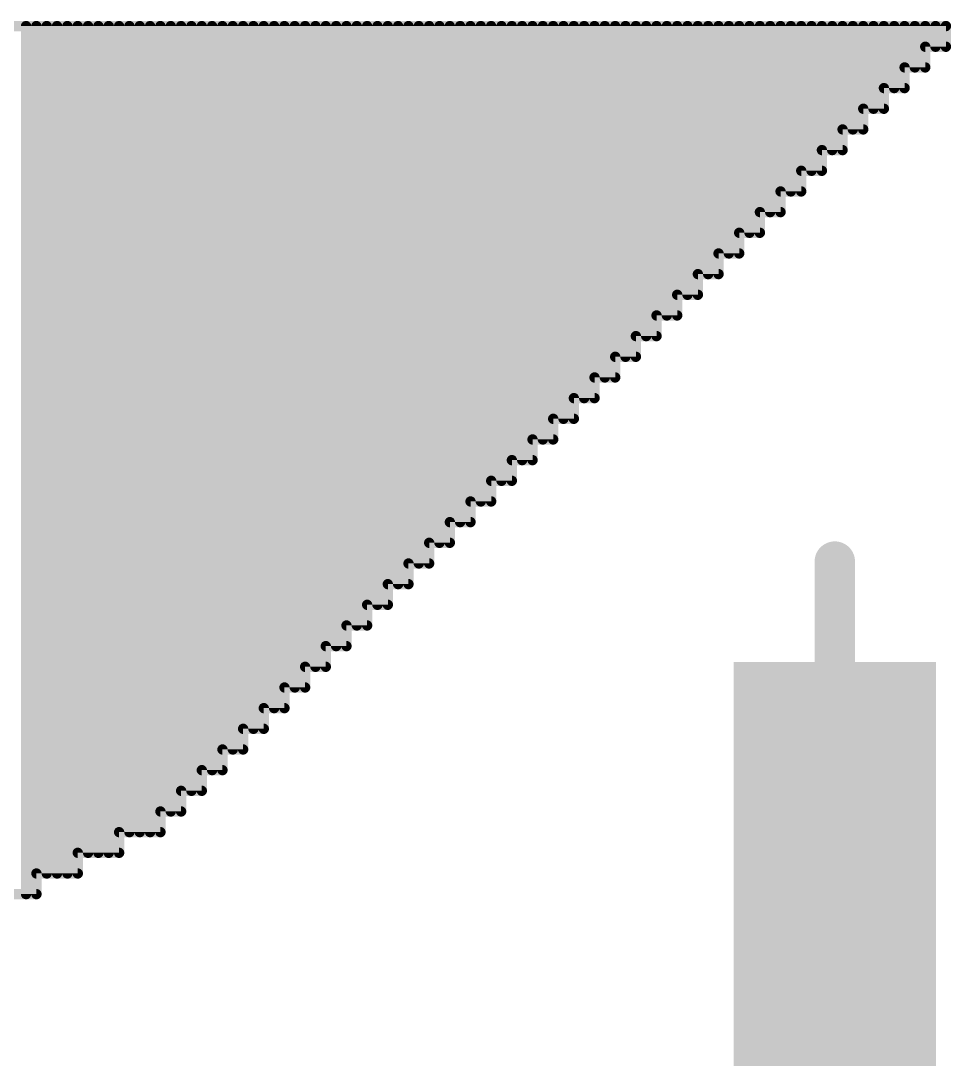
# Model space of a CAD drawing. Extents: x -0.2 to 50.2, y -0.2 to 50.2.
# Drawn here: x 22.84 to 28.68, y 12.03 to 18.6 of the extents above; entities that cross this region are included whole.
import ezdxf

# ---------------------------------------------------------------- set-up
doc = ezdxf.new("R2010")
doc.units = 0
doc.layers.add('1', color=22, linetype='CONTINUOUS')

# ---------------------------------------------------------------- blocks, each defined once
blk = doc.blocks.new('RECT')
blk.add_solid([(-0.5, -0.5), (0.5, -0.5), (-0.5, 0.5), (0.5, 0.5)])

msp = doc.modelspace()

# ---------------------------------------------------------------- linework, layer by layer
at = {"layer": '1'}
for points, const_width in [([(28.648, 18.5649), (22.674, 18.5649)], 0.0649), ([(22.8686, 18.5649), (22.8686, 13.1104)], 0.0649), ([(22.9335, 18.5649), (22.9335, 13.1104)], 0.0649), ([(22.9985, 18.5649), (22.9985, 13.2403)], 0.0649), ([(23.0634, 18.5649), (23.0634, 13.2403)], 0.0649), ([(23.1283, 18.5649), (23.1283, 13.2403)], 0.0649), ([(23.1933, 18.5649), (23.1933, 13.2403)], 0.0649), ([(23.2582, 18.5649), (23.2582, 13.3701)], 0.0649), ([(23.3231, 18.5649), (23.3231, 13.3701)], 0.0649), ([(23.3881, 18.5649), (23.3881, 13.3701)], 0.0649), ([(23.453, 18.5649), (23.453, 13.3701)], 0.0649), ([(23.518, 18.5649), (23.518, 13.5)], 0.0649), ([(23.5829, 18.5649), (23.5829, 13.5)], 0.0649), ([(23.6478, 18.5649), (23.6478, 13.5)], 0.0649), ([(23.7128, 18.5649), (23.7128, 13.5)], 0.0649), ([(23.7777, 18.5649), (23.7777, 13.6299)], 0.0649), ([(23.8426, 18.5649), (23.8426, 13.6299)], 0.0649), ([(23.9076, 18.5649), (23.9076, 13.7597)], 0.0649), ([(23.9725, 18.5649), (23.9725, 13.7597)], 0.0649), ([(24.0374, 18.5649), (24.0374, 13.8896)], 0.0649), ([(24.1024, 18.5649), (24.1024, 13.8896)], 0.0649), ([(24.1673, 18.5649), (24.1673, 14.0195)], 0.0649), ([(24.2322, 18.5649), (24.2322, 14.0195)], 0.0649), ([(24.2972, 18.5649), (24.2972, 14.1494)], 0.0649), ([(24.3621, 18.5649), (24.3621, 14.1494)], 0.0649), ([(24.427, 18.5649), (24.427, 14.2792)], 0.0649), ([(24.492, 18.5649), (24.492, 14.2792)], 0.0649), ([(24.5569, 18.5649), (24.5569, 14.4091)], 0.0649), ([(24.6218, 18.5649), (24.6218, 14.4091)], 0.0649), ([(24.6868, 18.5649), (24.6868, 14.539)], 0.0649), ([(24.7517, 18.5649), (24.7517, 14.539)], 0.0649), ([(24.8166, 18.5649), (24.8166, 14.6688)], 0.0649), ([(24.8816, 18.5649), (24.8816, 14.6688)], 0.0649), ([(24.9465, 18.5649), (24.9465, 14.7987)], 0.0649), ([(25.0114, 18.5649), (25.0114, 14.7987)], 0.0649), ([(25.0764, 18.5649), (25.0764, 14.9286)], 0.0649), ([(25.1413, 18.5649), (25.1413, 14.9286)], 0.0649), ([(25.2062, 18.5649), (25.2062, 15.0584)], 0.0649), ([(25.2712, 18.5649), (25.2712, 15.0584)], 0.0649), ([(25.3361, 18.5649), (25.3361, 15.1883)], 0.0649), ([(25.401, 18.5649), (25.401, 15.1883)], 0.0649), ([(25.466, 18.5649), (25.466, 15.3182)], 0.0649), ([(25.5309, 18.5649), (25.5309, 15.3182)], 0.0649), ([(25.5959, 18.5649), (25.5959, 15.4481)], 0.0649), ([(25.6608, 18.5649), (25.6608, 15.4481)], 0.0649), ([(25.7257, 18.5649), (25.7257, 15.5779)], 0.0649), ([(25.7907, 18.5649), (25.7907, 15.5779)], 0.0649), ([(25.8556, 18.5649), (25.8556, 15.7078)], 0.0649), ([(25.9205, 18.5649), (25.9205, 15.7078)], 0.0649), ([(25.9855, 18.5649), (25.9855, 15.8377)], 0.0649), ([(26.0504, 18.5649), (26.0504, 15.8377)], 0.0649), ([(26.1153, 18.5649), (26.1153, 15.9675)], 0.0649), ([(26.1803, 18.5649), (26.1803, 15.9675)], 0.0649), ([(26.2452, 18.5649), (26.2452, 16.0974)], 0.0649), ([(26.3101, 18.5649), (26.3101, 16.0974)], 0.0649), ([(26.3751, 18.5649), (26.3751, 16.2273)], 0.0649), ([(26.44, 18.5649), (26.44, 16.2273)], 0.0649), ([(26.5049, 18.5649), (26.5049, 16.3571)], 0.0649), ([(26.5699, 18.5649), (26.5699, 16.3571)], 0.0649), ([(26.6348, 18.5649), (26.6348, 16.487)], 0.0649), ([(26.6997, 18.5649), (26.6997, 16.487)], 0.0649), ([(26.7647, 18.5649), (26.7647, 16.6169)], 0.0649), ([(26.8296, 18.5649), (26.8296, 16.6169)], 0.0649), ([(26.8945, 18.5649), (26.8945, 16.7468)], 0.0649), ([(26.9595, 18.5649), (26.9595, 16.7468)], 0.0649), ([(27.0244, 18.5649), (27.0244, 16.8766)], 0.0649), ([(27.0893, 18.5649), (27.0893, 16.8766)], 0.0649), ([(27.1543, 18.5649), (27.1543, 17.0065)], 0.0649), ([(27.2192, 18.5649), (27.2192, 17.0065)], 0.0649), ([(27.2841, 18.5649), (27.2841, 17.1364)], 0.0649), ([(27.3491, 18.5649), (27.3491, 17.1364)], 0.0649), ([(27.414, 18.5649), (27.414, 17.2662)], 0.0649), ([(27.4789, 18.5649), (27.4789, 17.2662)], 0.0649), ([(27.5439, 18.5649), (27.5439, 17.3961)], 0.0649), ([(27.6088, 18.5649), (27.6088, 17.3961)], 0.0649), ([(27.6738, 18.5649), (27.6738, 17.526)], 0.0649), ([(27.7387, 18.5649), (27.7387, 17.526)], 0.0649), ([(27.8036, 18.5649), (27.8036, 17.6558)], 0.0649), ([(27.8686, 18.5649), (27.8686, 17.6558)], 0.0649), ([(27.9335, 18.5649), (27.9335, 17.7857)], 0.0649), ([(27.9984, 18.5649), (27.9984, 17.7857)], 0.0649), ([(28.0634, 18.5649), (28.0634, 17.9156)], 0.0649), ([(28.1283, 18.5649), (28.1283, 17.9156)], 0.0649), ([(28.1932, 18.5649), (28.1932, 18.0455)], 0.0649), ([(28.2582, 18.5649), (28.2582, 18.0455)], 0.0649), ([(28.3231, 18.5649), (28.3231, 18.1753)], 0.0649), ([(28.388, 18.5649), (28.388, 18.1753)], 0.0649), ([(28.453, 18.5649), (28.453, 18.3052)], 0.0649), ([(28.5179, 18.5649), (28.5179, 18.3052)], 0.0649), ([(28.5828, 18.5649), (28.5828, 18.4351)], 0.0649), ([(28.6478, 18.5649), (28.6478, 18.4351)], 0.0649), ([(28.648, 18.4351), (28.648, 18.5649)], 0.0649), ([(28.5182, 18.3052), (28.5182, 18.4351)], 0.0649), ([(28.5182, 18.4351), (28.648, 18.4351)], 0.0649), ([(28.3883, 18.1753), (28.3883, 18.3052)], 0.0649), ([(28.3883, 18.3052), (28.5182, 18.3052)], 0.0649), ([(28.2584, 18.0455), (28.2584, 18.1753)], 0.0649), ([(28.2584, 18.1753), (28.3883, 18.1753)], 0.0649), ([(28.1286, 17.9156), (28.1286, 18.0455)], 0.0649), ([(28.1286, 18.0455), (28.2584, 18.0455)], 0.0649), ([(27.9987, 17.7857), (27.9987, 17.9156)], 0.0649), ([(27.9987, 17.9156), (28.1286, 17.9156)], 0.0649), ([(27.8688, 17.6558), (27.8688, 17.7857)], 0.0649), ([(27.8688, 17.7857), (27.9987, 17.7857)], 0.0649), ([(27.739, 17.526), (27.739, 17.6558)], 0.0649), ([(27.739, 17.6558), (27.8688, 17.6558)], 0.0649), ([(27.6091, 17.3961), (27.6091, 17.526)], 0.0649), ([(27.6091, 17.526), (27.739, 17.526)], 0.0649), ([(27.4792, 17.2662), (27.4792, 17.3961)], 0.0649), ([(27.4792, 17.3961), (27.6091, 17.3961)], 0.0649), ([(27.3493, 17.1364), (27.3493, 17.2662)], 0.0649), ([(27.3493, 17.2662), (27.4792, 17.2662)], 0.0649), ([(27.2195, 17.0065), (27.2195, 17.1364)], 0.0649), ([(27.2195, 17.1364), (27.3493, 17.1364)], 0.0649), ([(27.0896, 16.8766), (27.0896, 17.0065)], 0.0649), ([(27.0896, 17.0065), (27.2195, 17.0065)], 0.0649), ([(26.9597, 16.7468), (26.9597, 16.8766)], 0.0649), ([(26.9597, 16.8766), (27.0896, 16.8766)], 0.0649), ([(26.8299, 16.6169), (26.8299, 16.7468)], 0.0649), ([(26.8299, 16.7468), (26.9597, 16.7468)], 0.0649), ([(26.7, 16.487), (26.7, 16.6169)], 0.0649), ([(26.7, 16.6169), (26.8299, 16.6169)], 0.0649), ([(26.5701, 16.3571), (26.5701, 16.487)], 0.0649), ([(26.5701, 16.487), (26.7, 16.487)], 0.0649), ([(26.4403, 16.2273), (26.4403, 16.3571)], 0.0649), ([(26.4403, 16.3571), (26.5701, 16.3571)], 0.0649), ([(26.3104, 16.0974), (26.3104, 16.2273)], 0.0649), ([(26.3104, 16.2273), (26.4403, 16.2273)], 0.0649), ([(26.1805, 15.9675), (26.1805, 16.0974)], 0.0649), ([(26.1805, 16.0974), (26.3104, 16.0974)], 0.0649), ([(26.0506, 15.8377), (26.0506, 15.9675)], 0.0649), ([(26.0506, 15.9675), (26.1805, 15.9675)], 0.0649), ([(25.9208, 15.7078), (25.9208, 15.8377)], 0.0649), ([(25.9208, 15.8377), (26.0506, 15.8377)], 0.0649), ([(25.7909, 15.5779), (25.7909, 15.7078)], 0.0649), ([(25.7909, 15.7078), (25.9208, 15.7078)], 0.0649), ([(25.661, 15.4481), (25.661, 15.5779)], 0.0649), ([(25.661, 15.5779), (25.7909, 15.5779)], 0.0649), ([(25.5312, 15.3182), (25.5312, 15.4481)], 0.0649), ([(25.5312, 15.4481), (25.661, 15.4481)], 0.0649), ([(25.4013, 15.1883), (25.4013, 15.3182)], 0.0649), ([(25.4013, 15.3182), (25.5312, 15.3182)], 0.0649), ([(27.95, 13.3), (27.95, 15.2)], 0.254), ([(25.2714, 15.0584), (25.2714, 15.1883)], 0.0649), ([(25.2714, 15.1883), (25.4013, 15.1883)], 0.0649), ([(25.1416, 14.9286), (25.1416, 15.0584)], 0.0649), ([(25.1416, 15.0584), (25.2714, 15.0584)], 0.0649), ([(25.0117, 14.7987), (25.0117, 14.9286)], 0.0649), ([(25.0117, 14.9286), (25.1416, 14.9286)], 0.0649), ([(24.8818, 14.6688), (24.8818, 14.7987)], 0.0649), ([(24.8818, 14.7987), (25.0117, 14.7987)], 0.0649), ([(24.7519, 14.539), (24.7519, 14.6688)], 0.0649), ([(24.7519, 14.6688), (24.8818, 14.6688)], 0.0649), ([(24.6221, 14.4091), (24.6221, 14.539)], 0.0649), ([(24.6221, 14.539), (24.7519, 14.539)], 0.0649), ([(24.4922, 14.2792), (24.4922, 14.4091)], 0.0649), ([(24.4922, 14.4091), (24.6221, 14.4091)], 0.0649), ([(24.3623, 14.1494), (24.3623, 14.2792)], 0.0649), ([(24.3623, 14.2792), (24.4922, 14.2792)], 0.0649), ([(24.2325, 14.0195), (24.2325, 14.1494)], 0.0649), ([(24.2325, 14.1494), (24.3623, 14.1494)], 0.0649), ([(24.1026, 13.8896), (24.1026, 14.0195)], 0.0649), ([(24.1026, 14.0195), (24.2325, 14.0195)], 0.0649), ([(23.9727, 13.7597), (23.9727, 13.8896)], 0.0649), ([(23.9727, 13.8896), (24.1026, 13.8896)], 0.0649), ([(23.8429, 13.6299), (23.8429, 13.7597)], 0.0649), ([(23.8429, 13.7597), (23.9727, 13.7597)], 0.0649), ([(23.713, 13.5), (23.713, 13.6299)], 0.0649), ([(23.713, 13.6299), (23.8429, 13.6299)], 0.0649), ([(23.4532, 13.3701), (23.4532, 13.5)], 0.0649), ([(23.4532, 13.5), (23.713, 13.5)], 0.0649), ([(23.1935, 13.2403), (23.1935, 13.3701)], 0.0649), ([(23.1935, 13.3701), (23.4532, 13.3701)], 0.0649), ([(22.9338, 13.1104), (22.9338, 13.2403)], 0.0649), ([(22.9338, 13.2403), (23.1935, 13.2403)], 0.0649), ([(22.674, 13.1104), (22.9338, 13.1104)], 0.0649)]:
    msp.add_lwpolyline(points, dxfattribs=dict(at, const_width=const_width))
for points, const_width in [([(22.8848, 18.5649, 1), (22.8524, 18.5649)], 0.0325), ([(22.9498, 18.5649, 1), (22.9173, 18.5649)], 0.0325), ([(23.0147, 18.5649, 1), (22.9822, 18.5649)], 0.0325), ([(23.0796, 18.5649, 1), (23.0472, 18.5649)], 0.0325), ([(23.1446, 18.5649, 1), (23.1121, 18.5649)], 0.0325), ([(23.2095, 18.5649, 1), (23.177, 18.5649)], 0.0325), ([(23.2744, 18.5649, 1), (23.242, 18.5649)], 0.0325), ([(23.3394, 18.5649, 1), (23.3069, 18.5649)], 0.0325), ([(23.4043, 18.5649, 1), (23.3718, 18.5649)], 0.0325), ([(23.4692, 18.5649, 1), (23.4368, 18.5649)], 0.0325), ([(23.5342, 18.5649, 1), (23.5017, 18.5649)], 0.0325), ([(23.5991, 18.5649, 1), (23.5667, 18.5649)], 0.0325), ([(23.6641, 18.5649, 1), (23.6316, 18.5649)], 0.0325), ([(23.729, 18.5649, 1), (23.6965, 18.5649)], 0.0325), ([(23.7939, 18.5649, 1), (23.7615, 18.5649)], 0.0325), ([(23.8589, 18.5649, 1), (23.8264, 18.5649)], 0.0325), ([(23.9238, 18.5649, 1), (23.8913, 18.5649)], 0.0325), ([(23.9887, 18.5649, 1), (23.9563, 18.5649)], 0.0325), ([(24.0537, 18.5649, 1), (24.0212, 18.5649)], 0.0325), ([(24.1186, 18.5649, 1), (24.0861, 18.5649)], 0.0325), ([(24.1835, 18.5649, 1), (24.1511, 18.5649)], 0.0325), ([(24.2485, 18.5649, 1), (24.216, 18.5649)], 0.0325), ([(24.3134, 18.5649, 1), (24.2809, 18.5649)], 0.0325), ([(24.3783, 18.5649, 1), (24.3459, 18.5649)], 0.0325), ([(24.4433, 18.5649, 1), (24.4108, 18.5649)], 0.0325), ([(24.5082, 18.5649, 1), (24.4757, 18.5649)], 0.0325), ([(24.5731, 18.5649, 1), (24.5407, 18.5649)], 0.0325), ([(24.6381, 18.5649, 1), (24.6056, 18.5649)], 0.0325), ([(24.703, 18.5649, 1), (24.6705, 18.5649)], 0.0325), ([(24.7679, 18.5649, 1), (24.7355, 18.5649)], 0.0325), ([(24.8329, 18.5649, 1), (24.8004, 18.5649)], 0.0325), ([(24.8978, 18.5649, 1), (24.8653, 18.5649)], 0.0325), ([(24.9627, 18.5649, 1), (24.9303, 18.5649)], 0.0325), ([(25.0277, 18.5649, 1), (24.9952, 18.5649)], 0.0325), ([(25.0926, 18.5649, 1), (25.0601, 18.5649)], 0.0325), ([(25.1575, 18.5649, 1), (25.1251, 18.5649)], 0.0325), ([(25.2225, 18.5649, 1), (25.19, 18.5649)], 0.0325), ([(25.2874, 18.5649, 1), (25.2549, 18.5649)], 0.0325), ([(25.3523, 18.5649, 1), (25.3199, 18.5649)], 0.0325), ([(25.4173, 18.5649, 1), (25.3848, 18.5649)], 0.0325), ([(25.4822, 18.5649, 1), (25.4497, 18.5649)], 0.0325), ([(25.5471, 18.5649, 1), (25.5147, 18.5649)], 0.0325), ([(25.6121, 18.5649, 1), (25.5796, 18.5649)], 0.0325), ([(25.677, 18.5649, 1), (25.6446, 18.5649)], 0.0325), ([(25.742, 18.5649, 1), (25.7095, 18.5649)], 0.0325), ([(25.8069, 18.5649, 1), (25.7744, 18.5649)], 0.0325), ([(25.8718, 18.5649, 1), (25.8394, 18.5649)], 0.0325), ([(25.9368, 18.5649, 1), (25.9043, 18.5649)], 0.0325), ([(26.0017, 18.5649, 1), (25.9692, 18.5649)], 0.0325), ([(26.0666, 18.5649, 1), (26.0342, 18.5649)], 0.0325), ([(26.1316, 18.5649, 1), (26.0991, 18.5649)], 0.0325), ([(26.1965, 18.5649, 1), (26.164, 18.5649)], 0.0325), ([(26.2614, 18.5649, 1), (26.229, 18.5649)], 0.0325), ([(26.3264, 18.5649, 1), (26.2939, 18.5649)], 0.0325), ([(26.3913, 18.5649, 1), (26.3588, 18.5649)], 0.0325), ([(26.4562, 18.5649, 1), (26.4238, 18.5649)], 0.0325), ([(26.5212, 18.5649, 1), (26.4887, 18.5649)], 0.0325), ([(26.5861, 18.5649, 1), (26.5536, 18.5649)], 0.0325), ([(26.651, 18.5649, 1), (26.6186, 18.5649)], 0.0325), ([(26.716, 18.5649, 1), (26.6835, 18.5649)], 0.0325), ([(26.7809, 18.5649, 1), (26.7484, 18.5649)], 0.0325), ([(26.8458, 18.5649, 1), (26.8134, 18.5649)], 0.0325), ([(26.9108, 18.5649, 1), (26.8783, 18.5649)], 0.0325), ([(26.9757, 18.5649, 1), (26.9432, 18.5649)], 0.0325), ([(27.0406, 18.5649, 1), (27.0082, 18.5649)], 0.0325), ([(27.1056, 18.5649, 1), (27.0731, 18.5649)], 0.0325), ([(27.1705, 18.5649, 1), (27.138, 18.5649)], 0.0325), ([(27.2354, 18.5649, 1), (27.203, 18.5649)], 0.0325), ([(27.3004, 18.5649, 1), (27.2679, 18.5649)], 0.0325), ([(27.3653, 18.5649, 1), (27.3328, 18.5649)], 0.0325), ([(27.4302, 18.5649, 1), (27.3978, 18.5649)], 0.0325), ([(27.4952, 18.5649, 1), (27.4627, 18.5649)], 0.0325), ([(27.5601, 18.5649, 1), (27.5276, 18.5649)], 0.0325), ([(27.625, 18.5649, 1), (27.5926, 18.5649)], 0.0325), ([(27.69, 18.5649, 1), (27.6575, 18.5649)], 0.0325), ([(27.7549, 18.5649, 1), (27.7225, 18.5649)], 0.0325), ([(27.8199, 18.5649, 1), (27.7874, 18.5649)], 0.0325), ([(27.8848, 18.5649, 1), (27.8523, 18.5649)], 0.0325), ([(27.9497, 18.5649, 1), (27.9173, 18.5649)], 0.0325), ([(28.0147, 18.5649, 1), (27.9822, 18.5649)], 0.0325), ([(28.0796, 18.5649, 1), (28.0471, 18.5649)], 0.0325), ([(28.1445, 18.5649, 1), (28.1121, 18.5649)], 0.0325), ([(28.2095, 18.5649, 1), (28.177, 18.5649)], 0.0325), ([(28.2744, 18.5649, 1), (28.2419, 18.5649)], 0.0325), ([(28.3393, 18.5649, 1), (28.3069, 18.5649)], 0.0325), ([(28.4043, 18.5649, 1), (28.3718, 18.5649)], 0.0325), ([(28.4692, 18.5649, 1), (28.4367, 18.5649)], 0.0325), ([(28.5341, 18.5649, 1), (28.5017, 18.5649)], 0.0325), ([(28.5991, 18.5649, 1), (28.5666, 18.5649)], 0.0325), ([(28.664, 18.5649, 1), (28.6315, 18.5649)], 0.0325), ([(28.6643, 18.5649, 1), (28.6318, 18.5649)], 0.0325), ([(28.648, 18.5487, 1), (28.648, 18.5812)], 0.0325), ([(28.5344, 18.4351, 1), (28.5019, 18.4351)], 0.0325), ([(28.5182, 18.4513, 1), (28.5182, 18.4188)], 0.0325), ([(28.648, 18.4188, 1), (28.648, 18.4513)], 0.0325), ([(28.5666, 18.4351, 1), (28.5991, 18.4351)], 0.0325), ([(28.6315, 18.4351, 1), (28.664, 18.4351)], 0.0325), ([(28.6318, 18.4351, 1), (28.6643, 18.4351)], 0.0325), ([(28.4045, 18.3052, 1), (28.3721, 18.3052)], 0.0325), ([(28.3883, 18.3214, 1), (28.3883, 18.289)], 0.0325), ([(28.5182, 18.289, 1), (28.5182, 18.3214)], 0.0325), ([(28.4367, 18.3052, 1), (28.4692, 18.3052)], 0.0325), ([(28.5017, 18.3052, 1), (28.5341, 18.3052)], 0.0325), ([(28.5019, 18.3052, 1), (28.5344, 18.3052)], 0.0325), ([(28.2584, 18.1916, 1), (28.2584, 18.1591)], 0.0325), ([(28.2747, 18.1753, 1), (28.2422, 18.1753)], 0.0325), ([(28.3883, 18.1591, 1), (28.3883, 18.1916)], 0.0325), ([(28.3069, 18.1753, 1), (28.3393, 18.1753)], 0.0325), ([(28.3718, 18.1753, 1), (28.4043, 18.1753)], 0.0325), ([(28.3721, 18.1753, 1), (28.4045, 18.1753)], 0.0325), ([(28.1448, 18.0455, 1), (28.1123, 18.0455)], 0.0325), ([(28.1286, 18.0617, 1), (28.1286, 18.0292)], 0.0325), ([(28.177, 18.0455, 1), (28.2095, 18.0455)], 0.0325), ([(28.2419, 18.0455, 1), (28.2744, 18.0455)], 0.0325), ([(28.2422, 18.0455, 1), (28.2747, 18.0455)], 0.0325), ([(28.2584, 18.0292, 1), (28.2584, 18.0617)], 0.0325), ([(28.0149, 17.9156, 1), (27.9825, 17.9156)], 0.0325), ([(27.9987, 17.9318, 1), (27.9987, 17.8994)], 0.0325), ([(28.0471, 17.9156, 1), (28.0796, 17.9156)], 0.0325), ([(28.1121, 17.9156, 1), (28.1445, 17.9156)], 0.0325), ([(28.1123, 17.9156, 1), (28.1448, 17.9156)], 0.0325), ([(28.1286, 17.8994, 1), (28.1286, 17.9318)], 0.0325), ([(27.8851, 17.7857, 1), (27.8526, 17.7857)], 0.0325), ([(27.8688, 17.8019, 1), (27.8688, 17.7695)], 0.0325), ([(27.9173, 17.7857, 1), (27.9497, 17.7857)], 0.0325), ([(27.9822, 17.7857, 1), (28.0147, 17.7857)], 0.0325), ([(27.9825, 17.7857, 1), (28.0149, 17.7857)], 0.0325), ([(27.9987, 17.7695, 1), (27.9987, 17.8019)], 0.0325), ([(27.7552, 17.6558, 1), (27.7227, 17.6558)], 0.0325), ([(27.739, 17.6721, 1), (27.739, 17.6396)], 0.0325), ([(27.7874, 17.6558, 1), (27.8199, 17.6558)], 0.0325), ([(27.8523, 17.6558, 1), (27.8848, 17.6558)], 0.0325), ([(27.8526, 17.6558, 1), (27.8851, 17.6558)], 0.0325), ([(27.8688, 17.6396, 1), (27.8688, 17.6721)], 0.0325), ([(27.6091, 17.5422, 1), (27.6091, 17.5097)], 0.0325), ([(27.6253, 17.526, 1), (27.5929, 17.526)], 0.0325), ([(27.6575, 17.526, 1), (27.69, 17.526)], 0.0325), ([(27.7225, 17.526, 1), (27.7549, 17.526)], 0.0325), ([(27.7227, 17.526, 1), (27.7552, 17.526)], 0.0325), ([(27.739, 17.5097, 1), (27.739, 17.5422)], 0.0325), ([(27.4954, 17.3961, 1), (27.463, 17.3961)], 0.0325), ([(27.4792, 17.4123, 1), (27.4792, 17.3799)], 0.0325), ([(27.5276, 17.3961, 1), (27.5601, 17.3961)], 0.0325), ([(27.5926, 17.3961, 1), (27.625, 17.3961)], 0.0325), ([(27.5929, 17.3961, 1), (27.6253, 17.3961)], 0.0325), ([(27.6091, 17.3799, 1), (27.6091, 17.4123)], 0.0325), ([(27.3493, 17.2825, 1), (27.3493, 17.25)], 0.0325), ([(27.3656, 17.2662, 1), (27.3331, 17.2662)], 0.0325), ([(27.3978, 17.2662, 1), (27.4302, 17.2662)], 0.0325), ([(27.4627, 17.2662, 1), (27.4952, 17.2662)], 0.0325), ([(27.463, 17.2662, 1), (27.4954, 17.2662)], 0.0325), ([(27.4792, 17.25, 1), (27.4792, 17.2825)], 0.0325), ([(27.2357, 17.1364, 1), (27.2032, 17.1364)], 0.0325), ([(27.2195, 17.1526, 1), (27.2195, 17.1201)], 0.0325), ([(27.2679, 17.1364, 1), (27.3004, 17.1364)], 0.0325), ([(27.3328, 17.1364, 1), (27.3653, 17.1364)], 0.0325), ([(27.3331, 17.1364, 1), (27.3656, 17.1364)], 0.0325), ([(27.3493, 17.1201, 1), (27.3493, 17.1526)], 0.0325), ([(27.1058, 17.0065, 1), (27.0734, 17.0065)], 0.0325), ([(27.0896, 17.0227, 1), (27.0896, 16.9903)], 0.0325), ([(27.138, 17.0065, 1), (27.1705, 17.0065)], 0.0325), ([(27.203, 17.0065, 1), (27.2354, 17.0065)], 0.0325), ([(27.2032, 17.0065, 1), (27.2357, 17.0065)], 0.0325), ([(27.2195, 16.9903, 1), (27.2195, 17.0227)], 0.0325), ([(26.9597, 16.8929, 1), (26.9597, 16.8604)], 0.0325), ([(26.976, 16.8766, 1), (26.9435, 16.8766)], 0.0325), ([(27.0082, 16.8766, 1), (27.0406, 16.8766)], 0.0325), ([(27.0731, 16.8766, 1), (27.1056, 16.8766)], 0.0325), ([(27.0734, 16.8766, 1), (27.1058, 16.8766)], 0.0325), ([(27.0896, 16.8604, 1), (27.0896, 16.8929)], 0.0325), ([(26.8461, 16.7468, 1), (26.8136, 16.7468)], 0.0325), ([(26.8299, 16.763, 1), (26.8299, 16.7305)], 0.0325), ([(26.8783, 16.7468, 1), (26.9108, 16.7468)], 0.0325), ([(26.9432, 16.7468, 1), (26.9757, 16.7468)], 0.0325), ([(26.9435, 16.7468, 1), (26.976, 16.7468)], 0.0325), ([(26.9597, 16.7305, 1), (26.9597, 16.763)], 0.0325), ([(26.7, 16.6331, 1), (26.7, 16.6007)], 0.0325), ([(26.7162, 16.6169, 1), (26.6838, 16.6169)], 0.0325), ([(26.7484, 16.6169, 1), (26.7809, 16.6169)], 0.0325), ([(26.8134, 16.6169, 1), (26.8458, 16.6169)], 0.0325), ([(26.8136, 16.6169, 1), (26.8461, 16.6169)], 0.0325), ([(26.8299, 16.6007, 1), (26.8299, 16.6331)], 0.0325), ([(26.5864, 16.487, 1), (26.5539, 16.487)], 0.0325), ([(26.5701, 16.5032, 1), (26.5701, 16.4708)], 0.0325), ([(26.6186, 16.487, 1), (26.651, 16.487)], 0.0325), ([(26.6835, 16.487, 1), (26.716, 16.487)], 0.0325), ([(26.6838, 16.487, 1), (26.7162, 16.487)], 0.0325), ([(26.7, 16.4708, 1), (26.7, 16.5032)], 0.0325), ([(26.4565, 16.3571, 1), (26.424, 16.3571)], 0.0325), ([(26.4403, 16.3734, 1), (26.4403, 16.3409)], 0.0325), ([(26.4887, 16.3571, 1), (26.5212, 16.3571)], 0.0325), ([(26.5536, 16.3571, 1), (26.5861, 16.3571)], 0.0325), ([(26.5539, 16.3571, 1), (26.5864, 16.3571)], 0.0325), ([(26.5701, 16.3409, 1), (26.5701, 16.3734)], 0.0325), ([(26.3104, 16.2435, 1), (26.3104, 16.211)], 0.0325), ([(26.3266, 16.2273, 1), (26.2942, 16.2273)], 0.0325), ([(26.3588, 16.2273, 1), (26.3913, 16.2273)], 0.0325), ([(26.4238, 16.2273, 1), (26.4562, 16.2273)], 0.0325), ([(26.424, 16.2273, 1), (26.4565, 16.2273)], 0.0325), ([(26.4403, 16.211, 1), (26.4403, 16.2435)], 0.0325), ([(26.1805, 16.1136, 1), (26.1805, 16.0812)], 0.0325), ([(26.1967, 16.0974, 1), (26.1643, 16.0974)], 0.0325), ([(26.229, 16.0974, 1), (26.2614, 16.0974)], 0.0325), ([(26.2939, 16.0974, 1), (26.3264, 16.0974)], 0.0325), ([(26.2942, 16.0974, 1), (26.3266, 16.0974)], 0.0325), ([(26.3104, 16.0812, 1), (26.3104, 16.1136)], 0.0325), ([(26.0506, 15.9838, 1), (26.0506, 15.9513)], 0.0325), ([(26.0669, 15.9675, 1), (26.0344, 15.9675)], 0.0325), ([(26.0991, 15.9675, 1), (26.1316, 15.9675)], 0.0325), ([(26.164, 15.9675, 1), (26.1965, 15.9675)], 0.0325), ([(26.1643, 15.9675, 1), (26.1967, 15.9675)], 0.0325), ([(26.1805, 15.9513, 1), (26.1805, 15.9838)], 0.0325), ([(25.937, 15.8377, 1), (25.9045, 15.8377)], 0.0325), ([(25.9208, 15.8539, 1), (25.9208, 15.8214)], 0.0325), ([(25.9692, 15.8377, 1), (26.0017, 15.8377)], 0.0325), ([(26.0342, 15.8377, 1), (26.0666, 15.8377)], 0.0325), ([(26.0344, 15.8377, 1), (26.0669, 15.8377)], 0.0325), ([(26.0506, 15.8214, 1), (26.0506, 15.8539)], 0.0325), ([(25.7909, 15.724, 1), (25.7909, 15.6916)], 0.0325), ([(25.8071, 15.7078, 1), (25.7747, 15.7078)], 0.0325), ([(25.8394, 15.7078, 1), (25.8718, 15.7078)], 0.0325), ([(25.9043, 15.7078, 1), (25.9368, 15.7078)], 0.0325), ([(25.9045, 15.7078, 1), (25.937, 15.7078)], 0.0325), ([(25.9208, 15.6916, 1), (25.9208, 15.724)], 0.0325), ([(25.661, 15.5942, 1), (25.661, 15.5617)], 0.0325), ([(25.6773, 15.5779, 1), (25.6448, 15.5779)], 0.0325), ([(25.7095, 15.5779, 1), (25.742, 15.5779)], 0.0325), ([(25.7744, 15.5779, 1), (25.8069, 15.5779)], 0.0325), ([(25.7747, 15.5779, 1), (25.8071, 15.5779)], 0.0325), ([(25.7909, 15.5617, 1), (25.7909, 15.5942)], 0.0325), ([(25.5474, 15.4481, 1), (25.5149, 15.4481)], 0.0325), ([(25.5312, 15.4643, 1), (25.5312, 15.4318)], 0.0325), ([(25.5796, 15.4481, 1), (25.6121, 15.4481)], 0.0325), ([(25.6446, 15.4481, 1), (25.677, 15.4481)], 0.0325), ([(25.6448, 15.4481, 1), (25.6773, 15.4481)], 0.0325), ([(25.661, 15.4318, 1), (25.661, 15.4643)], 0.0325), ([(25.4013, 15.3344, 1), (25.4013, 15.3019)], 0.0325), ([(25.4175, 15.3182, 1), (25.3851, 15.3182)], 0.0325), ([(25.4497, 15.3182, 1), (25.4822, 15.3182)], 0.0325), ([(25.5147, 15.3182, 1), (25.5471, 15.3182)], 0.0325), ([(25.5149, 15.3182, 1), (25.5474, 15.3182)], 0.0325), ([(25.5312, 15.3019, 1), (25.5312, 15.3344)], 0.0325), ([(28.0135, 15.2, 1), (27.8865, 15.2)], 0.127), ([(25.2877, 15.1883, 1), (25.2552, 15.1883)], 0.0325), ([(25.2714, 15.2045, 1), (25.2714, 15.1721)], 0.0325), ([(25.3199, 15.1883, 1), (25.3523, 15.1883)], 0.0325), ([(25.3848, 15.1883, 1), (25.4173, 15.1883)], 0.0325), ([(25.3851, 15.1883, 1), (25.4175, 15.1883)], 0.0325), ([(25.4013, 15.1721, 1), (25.4013, 15.2045)], 0.0325), ([(25.1578, 15.0584, 1), (25.1253, 15.0584)], 0.0325), ([(25.1416, 15.0747, 1), (25.1416, 15.0422)], 0.0325), ([(25.19, 15.0584, 1), (25.2225, 15.0584)], 0.0325), ([(25.2549, 15.0584, 1), (25.2874, 15.0584)], 0.0325), ([(25.2552, 15.0584, 1), (25.2877, 15.0584)], 0.0325), ([(25.2714, 15.0422, 1), (25.2714, 15.0747)], 0.0325), ([(25.0117, 14.9448, 1), (25.0117, 14.9123)], 0.0325), ([(25.0279, 14.9286, 1), (24.9955, 14.9286)], 0.0325), ([(25.0601, 14.9286, 1), (25.0926, 14.9286)], 0.0325), ([(25.1251, 14.9286, 1), (25.1575, 14.9286)], 0.0325), ([(25.1253, 14.9286, 1), (25.1578, 14.9286)], 0.0325), ([(25.1416, 14.9123, 1), (25.1416, 14.9448)], 0.0325), ([(24.898, 14.7987, 1), (24.8656, 14.7987)], 0.0325), ([(24.8818, 14.8149, 1), (24.8818, 14.7825)], 0.0325), ([(24.9303, 14.7987, 1), (24.9627, 14.7987)], 0.0325), ([(24.9952, 14.7987, 1), (25.0277, 14.7987)], 0.0325), ([(24.9955, 14.7987, 1), (25.0279, 14.7987)], 0.0325), ([(25.0117, 14.7825, 1), (25.0117, 14.8149)], 0.0325), ([(24.7519, 14.6851, 1), (24.7519, 14.6526)], 0.0325), ([(24.7682, 14.6688, 1), (24.7357, 14.6688)], 0.0325), ([(24.8004, 14.6688, 1), (24.8329, 14.6688)], 0.0325), ([(24.8653, 14.6688, 1), (24.8978, 14.6688)], 0.0325), ([(24.8656, 14.6688, 1), (24.898, 14.6688)], 0.0325), ([(24.8818, 14.6526, 1), (24.8818, 14.6851)], 0.0325), ([(24.6383, 14.539, 1), (24.6058, 14.539)], 0.0325), ([(24.6221, 14.5552, 1), (24.6221, 14.5227)], 0.0325), ([(24.6705, 14.539, 1), (24.703, 14.539)], 0.0325), ([(24.7355, 14.539, 1), (24.7679, 14.539)], 0.0325), ([(24.7357, 14.539, 1), (24.7682, 14.539)], 0.0325), ([(24.7519, 14.5227, 1), (24.7519, 14.5552)], 0.0325), ([(24.5084, 14.4091, 1), (24.476, 14.4091)], 0.0325), ([(24.4922, 14.4253, 1), (24.4922, 14.3929)], 0.0325), ([(24.5407, 14.4091, 1), (24.5731, 14.4091)], 0.0325), ([(24.6056, 14.4091, 1), (24.6381, 14.4091)], 0.0325), ([(24.6058, 14.4091, 1), (24.6383, 14.4091)], 0.0325), ([(24.6221, 14.3929, 1), (24.6221, 14.4253)], 0.0325), ([(24.3623, 14.2955, 1), (24.3623, 14.263)], 0.0325), ([(24.3786, 14.2792, 1), (24.3461, 14.2792)], 0.0325), ([(24.4108, 14.2792, 1), (24.4433, 14.2792)], 0.0325), ([(24.4757, 14.2792, 1), (24.5082, 14.2792)], 0.0325), ([(24.476, 14.2792, 1), (24.5084, 14.2792)], 0.0325), ([(24.4922, 14.263, 1), (24.4922, 14.2955)], 0.0325), ([(24.2487, 14.1494, 1), (24.2162, 14.1494)], 0.0325), ([(24.2325, 14.1656, 1), (24.2325, 14.1331)], 0.0325), ([(24.2809, 14.1494, 1), (24.3134, 14.1494)], 0.0325), ([(24.3459, 14.1494, 1), (24.3783, 14.1494)], 0.0325), ([(24.3461, 14.1494, 1), (24.3786, 14.1494)], 0.0325), ([(24.3623, 14.1331, 1), (24.3623, 14.1656)], 0.0325), ([(24.1026, 14.0357, 1), (24.1026, 14.0032)], 0.0325), ([(24.1188, 14.0195, 1), (24.0864, 14.0195)], 0.0325), ([(24.1511, 14.0195, 1), (24.1835, 14.0195)], 0.0325), ([(24.216, 14.0195, 1), (24.2485, 14.0195)], 0.0325), ([(24.2162, 14.0195, 1), (24.2487, 14.0195)], 0.0325), ([(24.2325, 14.0032, 1), (24.2325, 14.0357)], 0.0325), ([(23.989, 13.8896, 1), (23.9565, 13.8896)], 0.0325), ([(23.9727, 13.9058, 1), (23.9727, 13.8734)], 0.0325), ([(24.0212, 13.8896, 1), (24.0537, 13.8896)], 0.0325), ([(24.0861, 13.8896, 1), (24.1186, 13.8896)], 0.0325), ([(24.0864, 13.8896, 1), (24.1188, 13.8896)], 0.0325), ([(24.1026, 13.8734, 1), (24.1026, 13.9058)], 0.0325), ([(23.8591, 13.7597, 1), (23.8266, 13.7597)], 0.0325), ([(23.8429, 13.776, 1), (23.8429, 13.7435)], 0.0325), ([(23.9727, 13.7435, 1), (23.9727, 13.776)], 0.0325), ([(23.8913, 13.7597, 1), (23.9238, 13.7597)], 0.0325), ([(23.9563, 13.7597, 1), (23.9887, 13.7597)], 0.0325), ([(23.9565, 13.7597, 1), (23.989, 13.7597)], 0.0325), ([(23.7292, 13.6299, 1), (23.6967, 13.6299)], 0.0325), ([(23.713, 13.6461, 1), (23.713, 13.6136)], 0.0325), ([(23.8429, 13.6136, 1), (23.8429, 13.6461)], 0.0325), ([(23.7615, 13.6299, 1), (23.7939, 13.6299)], 0.0325), ([(23.8264, 13.6299, 1), (23.8589, 13.6299)], 0.0325), ([(23.8266, 13.6299, 1), (23.8591, 13.6299)], 0.0325), ([(23.4532, 13.5162, 1), (23.4532, 13.4838)], 0.0325), ([(23.4695, 13.5, 1), (23.437, 13.5)], 0.0325), ([(23.713, 13.4838, 1), (23.713, 13.5162)], 0.0325), ([(23.5017, 13.5, 1), (23.5342, 13.5)], 0.0325), ([(23.5667, 13.5, 1), (23.5991, 13.5)], 0.0325), ([(23.6316, 13.5, 1), (23.6641, 13.5)], 0.0325), ([(23.6965, 13.5, 1), (23.729, 13.5)], 0.0325), ([(23.6967, 13.5, 1), (23.7292, 13.5)], 0.0325), ([(23.2097, 13.3701, 1), (23.1773, 13.3701)], 0.0325), ([(23.1935, 13.3864, 1), (23.1935, 13.3539)], 0.0325), ([(23.4532, 13.3539, 1), (23.4532, 13.3864)], 0.0325), ([(23.242, 13.3701, 1), (23.2744, 13.3701)], 0.0325), ([(23.3069, 13.3701, 1), (23.3394, 13.3701)], 0.0325), ([(23.3718, 13.3701, 1), (23.4043, 13.3701)], 0.0325), ([(23.4368, 13.3701, 1), (23.4692, 13.3701)], 0.0325), ([(23.437, 13.3701, 1), (23.4695, 13.3701)], 0.0325), ([(27.8865, 13.3, 1), (28.0135, 13.3)], 0.127), ([(22.95, 13.2403, 1), (22.9175, 13.2403)], 0.0325), ([(22.9338, 13.2565, 1), (22.9338, 13.224)], 0.0325), ([(23.1935, 13.224, 1), (23.1935, 13.2565)], 0.0325), ([(22.9822, 13.2403, 1), (23.0147, 13.2403)], 0.0325), ([(23.0472, 13.2403, 1), (23.0796, 13.2403)], 0.0325), ([(23.1121, 13.2403, 1), (23.1446, 13.2403)], 0.0325), ([(23.177, 13.2403, 1), (23.2095, 13.2403)], 0.0325), ([(23.1773, 13.2403, 1), (23.2097, 13.2403)], 0.0325), ([(22.9338, 13.0942, 1), (22.9338, 13.1266)], 0.0325), ([(22.8524, 13.1104, 1), (22.8848, 13.1104)], 0.0325), ([(22.9173, 13.1104, 1), (22.9498, 13.1104)], 0.0325), ([(22.9175, 13.1104, 1), (22.95, 13.1104)], 0.0325)]:
    msp.add_lwpolyline(points, format="xyb", dxfattribs=dict(at, const_width=const_width))

# ---------------------------------------------------------------- block references
at = {"layer": '1', "xscale": 1.27, "yscale": 2.54, "rotation": 180}
msp.add_blockref('RECT', (27.95, 13.3), dxfattribs=at)

doc.saveas('drawing.dxf')
